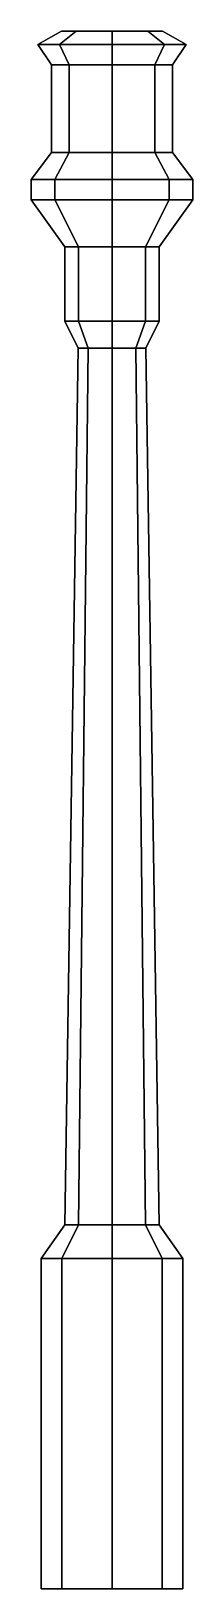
# Model space of a CAD drawing. Extents: x -0.12 to 0.12, y 0.58 to 2.89.
import ezdxf

# ---------------------------------------------------------------- set-up
doc = ezdxf.new("R2010")
doc.units = 0
doc.layers.add('BARREL', color=1, linetype='CONTINUOUS')

msp = doc.modelspace()

# ---------------------------------------------------------------- linework, layer by layer
at = {"layer": 'BARREL'}
for points in [[(-0.0778, 2.87, -0.0778), (-0.11, 2.87), (-0.075, 2.89), (-0.053, 2.89, -0.053)], [(-0.11, 2.87), (-0.0778, 2.87, 0.0778), (-0.053, 2.89, 0.053), (-0.075, 2.89)], [(0, 2.87, -0.11), (-0.0778, 2.87, -0.0778), (-0.053, 2.89, -0.053), (0, 2.89, -0.075)], [(-0.0778, 2.87, 0.0778), (0, 2.87, 0.11), (0, 2.89, 0.075), (-0.053, 2.89, 0.053)], [(-0.053, 2.89, 0.053), (0, 2.89, 0.075), (0.053, 2.89, 0.053), (-0.075, 2.89)], [(-0.075, 2.89), (0.053, 2.89, 0.053), (0.075, 2.89), (-0.053, 2.89, -0.053)], [(-0.053, 2.89, -0.053), (0.075, 2.89), (0.053, 2.89, -0.053), (0, 2.89, -0.075)], [(0.0778, 2.87, -0.0778), (0, 2.87, -0.11), (0, 2.89, -0.075), (0.053, 2.89, -0.053)], [(0, 2.87, 0.11), (0.0778, 2.87, 0.0778), (0.053, 2.89, 0.053), (0, 2.89, 0.075)], [(0.11, 2.87), (0.0778, 2.87, -0.0778), (0.053, 2.89, -0.053), (0.075, 2.89)], [(0.0778, 2.87, 0.0778), (0.11, 2.87), (0.075, 2.89), (0.053, 2.89, 0.053)], [(-0.0636, 2.84, -0.0636), (-0.09, 2.84), (-0.11, 2.87), (-0.0778, 2.87, -0.0778)], [(-0.09, 2.84), (-0.0636, 2.84, 0.0636), (-0.0778, 2.87, 0.0778), (-0.11, 2.87)], [(0, 2.84, -0.09), (-0.0636, 2.84, -0.0636), (-0.0778, 2.87, -0.0778), (0, 2.87, -0.11)], [(-0.0636, 2.84, 0.0636), (0, 2.84, 0.09), (0, 2.87, 0.11), (-0.0778, 2.87, 0.0778)], [(0.0636, 2.84, -0.0636), (0, 2.84, -0.09), (0, 2.87, -0.11), (0.0778, 2.87, -0.0778)], [(0, 2.84, 0.09), (0.0636, 2.84, 0.0636), (0.0778, 2.87, 0.0778), (0, 2.87, 0.11)], [(0.09, 2.84), (0.0636, 2.84, -0.0636), (0.0778, 2.87, -0.0778), (0.11, 2.87)], [(0.0636, 2.84, 0.0636), (0.09, 2.84), (0.11, 2.87), (0.0778, 2.87, 0.0778)], [(-0.0636, 2.84, 0.0636), (-0.09, 2.84), (-0.09, 2.71), (-0.0636, 2.71, 0.0636)], [(-0.09, 2.84), (-0.0636, 2.84, -0.0636), (-0.0636, 2.71, -0.0636), (-0.09, 2.71)], [(0, 2.84, 0.09), (-0.0636, 2.84, 0.0636), (-0.0636, 2.71, 0.0636), (0, 2.71, 0.09)], [(-0.0636, 2.84, -0.0636), (0, 2.84, -0.09), (0, 2.71, -0.09), (-0.0636, 2.71, -0.0636)], [(0.0636, 2.84, 0.0636), (0, 2.84, 0.09), (0, 2.71, 0.09), (0.0636, 2.71, 0.0636)], [(0, 2.84, -0.09), (0.0636, 2.84, -0.0636), (0.0636, 2.71, -0.0636), (0, 2.71, -0.09)], [(0.09, 2.84), (0.0636, 2.84, 0.0636), (0.0636, 2.71, 0.0636), (0.09, 2.71)], [(0.0636, 2.84, -0.0636), (0.09, 2.84), (0.09, 2.71), (0.0636, 2.71, -0.0636)], [(-0.0636, 2.71, 0.0636), (-0.09, 2.71), (-0.12, 2.67), (-0.0849, 2.67, 0.0849)], [(-0.09, 2.71), (-0.0636, 2.71, -0.0636), (-0.0849, 2.67, -0.0849), (-0.12, 2.67)], [(0, 2.71, 0.09), (-0.0636, 2.71, 0.0636), (-0.0849, 2.67, 0.0849), (0, 2.67, 0.12)], [(-0.0636, 2.71, -0.0636), (0, 2.71, -0.09), (0, 2.67, -0.12), (-0.0849, 2.67, -0.0849)], [(0.0636, 2.71, 0.0636), (0, 2.71, 0.09), (0, 2.67, 0.12), (0.0849, 2.67, 0.0849)], [(0, 2.71, -0.09), (0.0636, 2.71, -0.0636), (0.0849, 2.67, -0.0849), (0, 2.67, -0.12)], [(0.09, 2.71), (0.0636, 2.71, 0.0636), (0.0849, 2.67, 0.0849), (0.12, 2.67)], [(0.0636, 2.71, -0.0636), (0.09, 2.71), (0.12, 2.67), (0.0849, 2.67, -0.0849)], [(-0.0849, 2.67, 0.0849), (-0.12, 2.67), (-0.12, 2.64), (-0.0849, 2.64, 0.0849)], [(-0.12, 2.67), (-0.0849, 2.67, -0.0849), (-0.0849, 2.64, -0.0849), (-0.12, 2.64)], [(0, 2.67, 0.12), (-0.0849, 2.67, 0.0849), (-0.0849, 2.64, 0.0849), (0, 2.64, 0.12)], [(-0.0849, 2.67, -0.0849), (0, 2.67, -0.12), (0, 2.64, -0.12), (-0.0849, 2.64, -0.0849)], [(0.0849, 2.67, 0.0849), (0, 2.67, 0.12), (0, 2.64, 0.12), (0.0849, 2.64, 0.0849)], [(0, 2.67, -0.12), (0.0849, 2.67, -0.0849), (0.0849, 2.64, -0.0849), (0, 2.64, -0.12)], [(0.12, 2.67), (0.0849, 2.67, 0.0849), (0.0849, 2.64, 0.0849), (0.12, 2.64)], [(0.0849, 2.67, -0.0849), (0.12, 2.67), (0.12, 2.64), (0.0849, 2.64, -0.0849)], [(-0.0495, 2.57, -0.0495), (-0.07, 2.57), (-0.12, 2.64), (-0.0849, 2.64, -0.0849)], [(-0.07, 2.57), (-0.0495, 2.57, 0.0495), (-0.0849, 2.64, 0.0849), (-0.12, 2.64)], [(0, 2.57, -0.07), (-0.0495, 2.57, -0.0495), (-0.0849, 2.64, -0.0849), (0, 2.64, -0.12)], [(-0.0495, 2.57, 0.0495), (0, 2.57, 0.07), (0, 2.64, 0.12), (-0.0849, 2.64, 0.0849)], [(0.0495, 2.57, -0.0495), (0, 2.57, -0.07), (0, 2.64, -0.12), (0.0849, 2.64, -0.0849)], [(0, 2.57, 0.07), (0.0495, 2.57, 0.0495), (0.0849, 2.64, 0.0849), (0, 2.64, 0.12)], [(0.07, 2.57), (0.0495, 2.57, -0.0495), (0.0849, 2.64, -0.0849), (0.12, 2.64)], [(0.0495, 2.57, 0.0495), (0.07, 2.57), (0.12, 2.64), (0.0849, 2.64, 0.0849)], [(-0.0495, 2.57, 0.0495), (-0.07, 2.57), (-0.07, 2.46), (-0.0495, 2.46, 0.0495)], [(-0.07, 2.57), (-0.0495, 2.57, -0.0495), (-0.0495, 2.46, -0.0495), (-0.07, 2.46)], [(0, 2.57, 0.07), (-0.0495, 2.57, 0.0495), (-0.0495, 2.46, 0.0495), (0, 2.46, 0.07)], [(-0.0495, 2.57, -0.0495), (0, 2.57, -0.07), (0, 2.46, -0.07), (-0.0495, 2.46, -0.0495)], [(0.0495, 2.57, 0.0495), (0, 2.57, 0.07), (0, 2.46, 0.07), (0.0495, 2.46, 0.0495)], [(0, 2.57, -0.07), (0.0495, 2.57, -0.0495), (0.0495, 2.46, -0.0495), (0, 2.46, -0.07)], [(0.07, 2.57), (0.0495, 2.57, 0.0495), (0.0495, 2.46, 0.0495), (0.07, 2.46)], [(0.0495, 2.57, -0.0495), (0.07, 2.57), (0.07, 2.46), (0.0495, 2.46, -0.0495)], [(-0.0495, 2.46, 0.0495), (-0.07, 2.46), (-0.05, 2.42), (-0.0354, 2.42, 0.0354)], [(-0.07, 2.46), (-0.0495, 2.46, -0.0495), (-0.0354, 2.42, -0.0354), (-0.05, 2.42)], [(0, 2.46, 0.07), (-0.0495, 2.46, 0.0495), (-0.0354, 2.42, 0.0354), (0, 2.42, 0.05)], [(-0.0495, 2.46, -0.0495), (0, 2.46, -0.07), (0, 2.42, -0.05), (-0.0354, 2.42, -0.0354)], [(0.0495, 2.46, 0.0495), (0, 2.46, 0.07), (0, 2.42, 0.05), (0.0354, 2.42, 0.0354)], [(0, 2.46, -0.07), (0.0495, 2.46, -0.0495), (0.0354, 2.42, -0.0354), (0, 2.42, -0.05)], [(0.07, 2.46), (0.0495, 2.46, 0.0495), (0.0354, 2.42, 0.0354), (0.05, 2.42)], [(0.0495, 2.46, -0.0495), (0.07, 2.46), (0.05, 2.42), (0.0354, 2.42, -0.0354)], [(-0.0495, 1.12, -0.0495), (-0.07, 1.12), (-0.05, 2.42), (-0.0354, 2.42, -0.0354)], [(-0.07, 1.12), (-0.0495, 1.12, 0.0495), (-0.0354, 2.42, 0.0354), (-0.05, 2.42)], [(0, 1.12, -0.07), (-0.0495, 1.12, -0.0495), (-0.0354, 2.42, -0.0354), (0, 2.42, -0.05)], [(-0.0495, 1.12, 0.0495), (0, 1.12, 0.07), (0, 2.42, 0.05), (-0.0354, 2.42, 0.0354)], [(0.0495, 1.12, -0.0495), (0, 1.12, -0.07), (0, 2.42, -0.05), (0.0354, 2.42, -0.0354)], [(0, 1.12, 0.07), (0.0495, 1.12, 0.0495), (0.0354, 2.42, 0.0354), (0, 2.42, 0.05)], [(0.07, 1.12), (0.0495, 1.12, -0.0495), (0.0354, 2.42, -0.0354), (0.05, 2.42)], [(0.0495, 1.12, 0.0495), (0.07, 1.12), (0.05, 2.42), (0.0354, 2.42, 0.0354)], [(-0.0742, 1.07, -0.0742), (-0.105, 1.07), (-0.07, 1.12), (-0.0495, 1.12, -0.0495)], [(-0.105, 1.07), (-0.0742, 1.07, 0.0742), (-0.0495, 1.12, 0.0495), (-0.07, 1.12)], [(0, 1.07, -0.105), (-0.0742, 1.07, -0.0742), (-0.0495, 1.12, -0.0495), (0, 1.12, -0.07)], [(-0.0742, 1.07, 0.0742), (0, 1.07, 0.105), (0, 1.12, 0.07), (-0.0495, 1.12, 0.0495)], [(0.0742, 1.07, -0.0742), (0, 1.07, -0.105), (0, 1.12, -0.07), (0.0495, 1.12, -0.0495)], [(0, 1.07, 0.105), (0.0742, 1.07, 0.0742), (0.0495, 1.12, 0.0495), (0, 1.12, 0.07)], [(0.105, 1.07), (0.0742, 1.07, -0.0742), (0.0495, 1.12, -0.0495), (0.07, 1.12)], [(0.0742, 1.07, 0.0742), (0.105, 1.07), (0.07, 1.12), (0.0495, 1.12, 0.0495)], [(-0.0742, 1.07, 0.0742), (-0.105, 1.07), (-0.105, 0.58), (-0.0742, 0.58, 0.0742)], [(-0.105, 1.07), (-0.0742, 1.07, -0.0742), (-0.0742, 0.58, -0.0742), (-0.105, 0.58)], [(0, 1.07, 0.105), (-0.0742, 1.07, 0.0742), (-0.0742, 0.58, 0.0742), (0, 0.58, 0.105)], [(-0.0742, 1.07, -0.0742), (0, 1.07, -0.105), (0, 0.58, -0.105), (-0.0742, 0.58, -0.0742)], [(0.0742, 1.07, 0.0742), (0, 1.07, 0.105), (0, 0.58, 0.105), (0.0742, 0.58, 0.0742)], [(0, 1.07, -0.105), (0.0742, 1.07, -0.0742), (0.0742, 0.58, -0.0742), (0, 0.58, -0.105)], [(0.105, 1.07), (0.0742, 1.07, 0.0742), (0.0742, 0.58, 0.0742), (0.105, 0.58)], [(0.0742, 1.07, -0.0742), (0.105, 1.07), (0.105, 0.58), (0.0742, 0.58, -0.0742)]]:
    msp.add_3dface(points, dxfattribs=at)

doc.saveas('drawing.dxf')
